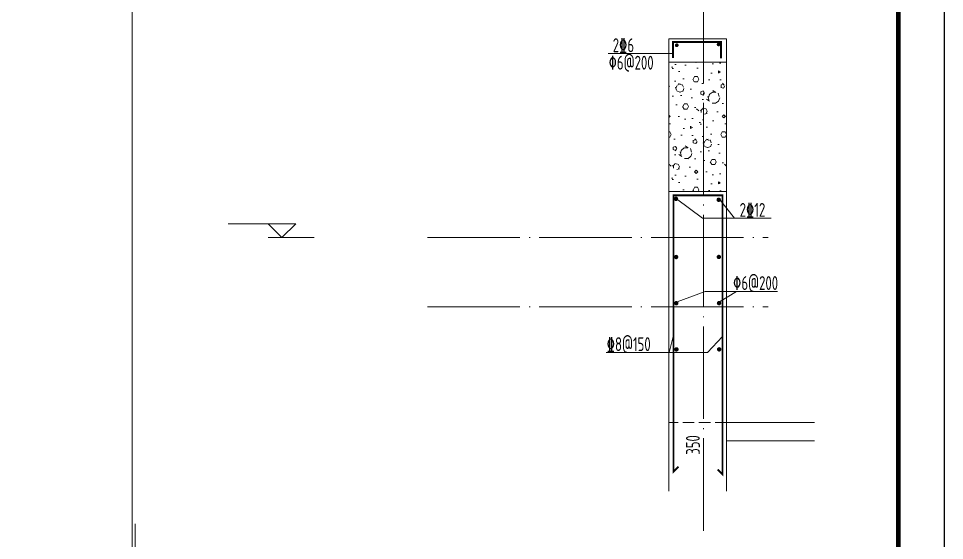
# Model space of a CAD drawing. Extents: x -129922 to 1190196, y -520662 to 139923.
# Drawn here: x 58820 to 62827, y -321215 to -318955 of the extents above; entities that cross this region are included whole.
import ezdxf
from ezdxf.enums import TextEntityAlignment as Align

# ---------------------------------------------------------------- set-up
doc = ezdxf.new("R2010")
doc.units = 0
doc.header["$LTSCALE"] = 1000
doc.header["$MEASUREMENT"] = 0
doc.linetypes.add('DASH', pattern=[0.35, 0.25, -0.1])
doc.linetypes.add('DOTE', pattern=[2.42, 2, -0.2, 0.02, -0.2])
for name, color, linetype, lineweight in [('S-墙柱-REIN', 1, 'Continuous', 20), ('S-大样-HATCH', 251, 'Continuous', 9), ('S-大样-实线', 2, 'Continuous', 20), ('S-大样-标高', 3, 'Continuous', 20), ('S-板-BEAM', 4, 'DASH', 20), ('S-轴网-轴线', 1, 'DOTE', 9), ('S-通用-TEXT', 7, 'Continuous', 20)]:
    doc.layers.add(name, color=color, linetype=linetype, lineweight=lineweight)
doc.layers.add('Y-云图图框', color=7, linetype='Continuous')
doc.styles.add('_YT_Name', font='', dxfattribs={"width": 0.8})
doc.styles.add('_YT_Sign_Text', font='ros.shx', dxfattribs={"width": 0.8, "bigfont": 'hztxt.shx'})
doc.styles.get("Standard").update_dxf_attribs({"font": 'gbenor.shx', "bigfont": 'gbcbig.shx'})
doc.styles.add('TSSD_Rein', font='tssdeng.shx', dxfattribs={"width": 0.7, "bigfont": 'hztxt.shx'})
doc.styles.get('_YT_Name').set_extended_font_data('SimHei')

# ---------------------------------------------------------------- blocks, each defined once
blk = doc.blocks.new('ECMCTK_A1_竖_单行图名--0')
at = {"color": 4}
blk.add_lwpolyline([(0, 0), (594, 0), (594, 841), (0, 841)], close=True, dxfattribs=at)
at = {"const_width": 1}
blk.add_lwpolyline([(10, 10), (584, 10), (584, 816), (10, 816)], close=True, dxfattribs=at)
at = {"color": 80, "flags": 3}
for tag, height, p in [('YTHQINS', 3, (593.31, 817.5)), ('ECMCKEY', 3, (440.09, 590.57)), ('YTTQINS', 3.75, (595.35, 11.88)), ('YTFRAME', 3, (375.97, 4.92)), ('YTBARCODE_T1', 3, (493.74, 4.57))]:
    blk.add_attdef(tag, text='', height=height, dxfattribs=at).set_placement(p, align=Align.MIDDLE_CENTER)
for tag, height, style, width, p in [('证书编号', 4, '_YT_Sign_Text', 0.8, (461.87, 43.81)), ('审查批准号', 4, '_YT_Sign_Text', 0.8, (514.06, 43.81)), ('工程号', 4, '_YT_Sign_Text', 0.5, (557.08, 44.12)), ('设计单位', 6, '_YT_Name', 0.8, (376.75, 38.6)), ('建设单位', 4, '_YT_Sign_Text', 0.8, (487.96, 36.11)), ('阶段', 4, '_YT_Sign_Text', 0.8, (557.08, 35.81)), ('项目号', 4, '_YT_Sign_Text', 0.5, (575.08, 33.72)), ('项目名称', 4, '_YT_Sign_Text', 0.8, (487.96, 28.11)), ('专业', 4, '_YT_Sign_Text', 0.8, (557.08, 27.31)), ('图纸编号', 4, '_YT_Sign_Text', 0.5, (556.93, 19.36)), ('图纸名称', 4.5, '_YT_Name', 0.8, (488.39, 15.06)), ('出图比例', 4.2, '_YT_Sign_Text', 0.8, (434.82, 11.78)), ('日期', 4, '_YT_Sign_Text', 0.5, (556.88, 12.13)), ('版本号', 4, '_YT_Sign_Text', 0.8, (575.08, 13))]:
    blk.add_attdef(tag, text='', height=height, dxfattribs=dict(style=style, width=width)).set_placement(p, align=Align.CENTER)
at = {"style": '_YT_Sign_Text', "width": 0.8, "flags": 3}
for tag, p, height in [('[审定人]', (343.95, 27.81), 4.1), ('{审定人}', (358.87, 26.45), 6.24), ('[校对人]', (395.23, 27.82), 4.1), ('{校对人}', (411.35, 26.53), 6.24), ('[审核人]', (344.01, 19.76), 4.1), ('{审核人}', (359.98, 18.44), 6.24), ('[设计人]', (395.47, 20.21), 4.1), ('{设计人}', (411.48, 18.54), 6.24), ('[项目负责人]', (343.78, 12.01), 4.1), ('{项目负责人}', (361.28, 10.72), 6.24), ('[专业负责人]', (395.74, 11.77), 4.1), ('{专业负责人}', (411.58, 10.36), 6.24)]:
    blk.add_attdef(tag, p, '', height=height, dxfattribs=at)
at = {"color": 80, "flags": 3}
for tag, p in [('YTQRCODE', (304.56, 12.07)), ('YTBZSIT', (10, 10)), ('EXT_TK_LEFT', (10, 10))]:
    blk.add_attdef(tag, p, '', height=3, dxfattribs=at)
blk = doc.blocks.new('20191015.22370934')
at = {"layer": 'S-墙柱-REIN', "const_width": 9}
blk.add_lwpolyline([(281.2, 45.4), (281.2, 114.9), (488.7, 114.9), (488.7, 44.9)], dxfattribs=at)
at = {"layer": 'S-墙柱-REIN', "ltscale": 0.2, "const_width": 8}
for points in [[(301.2, 100.9, 1), (293.2, 100.9, 1)], [(482.2, 104.4, 1), (474.2, 104.4, 1)]]:
    blk.add_lwpolyline(points, format="xyb", close=True, dxfattribs=at)
at = {"layer": 'S-通用-TEXT', "ltscale": 0.2}
blk.add_line((281.2, 65, 0), (0, 65, 0), dxfattribs=at)
at = {"layer": 'S-通用-TEXT', "style": 'TSSD_Rein', "width": 0.7}
for s, p in [('2\x846', (20.2, 70.9)), ('\x826@200', (2.2, -4.6))]:
    blk.add_text(s, height=60, dxfattribs=at).set_placement(p)
blk = doc.blocks.new('20191015.22515414')
at = {"layer": 'S-大样-HATCH'}
h = blk.add_hatch(dxfattribs=at)
h.set_pattern_fill('加气混凝土', color=256, scale=20)
h.set_pattern_definition([(0, (-739395.07, -802479.57), (120, 240), [0, -240]), (0, (-739535.47, -802511.97), (120, 240), [0, -240]), (0, (-739457.47, -802514.37), (120, 240), [0, -240]), (0, (-739372.27, -802443.57), (120, 240), [0, -240]), (0, (-739471.87, -802526.37), (120, 240), [0, -240]), (0, (-739348.27, -802292.37), (120, 240), [0, -240]), (0, (-739421.47, -802311.57), (120, 240), [0, -240]), (0, (-739383.07, -802341.57), (120, 240), [0, -240]), (0, (-739578.67, -802346.37), (120, 240), [0, -240]), (0, (-739461.07, -802357.17), (120, 240), [0, -240]), (0, (-739506.67, -802418.37), (120, 240), [0, -240]), (0, (-739504.27, -802508.37), (120, 240), [0, -240]), (0, (-739414.27, -802517.97), (120, 240), [0, -240]), (0, (-739348.27, -802412.37), (120, 240), [0, -240]), (0, (-739572.67, -802449.57), (120, 240), [0, -240]), (0, (-739552.27, -802408.77), (120, 240), [0, -240]), (0, (-739458.67, -802425.57), (120, 240), [0, -240]), (0, (-739492.27, -802460.37), (120, 240), [0, -240]), (0, (-739511.47, -802381.17), (120, 240), [0, -240]), (0, (-739481.47, -802291.17), (120, 240), [0, -240]), (0, (-739563.07, -802499.97), (120, 240), [0, -240]), (0, (-739431.07, -802340.37), (120, 240), [0, -240]), (0, (-739542.67, -802336.77), (120, 240), [0, -240]), (0, (-739561.87, -802305.57), (120, 240), [0, -240]), (130.601294, (-739363.016, -802367.511), (-599.99999337, 720.00000315), [10.53662, -4414.8444]), (18.4349488, (-739380.16, -802362.94), (599.9999978, 239.9999982), [10.842096, -1507.05116]), (90, (-739380.16, -802373.23), (120, 240), [10.285714, -469.71426]), (161.565051, (-739369.873, -802376.654), (-600.000003, 239.9999821), [10.842096, -1507.05116]), (53.1301023, (-739369.873, -802376.654), (120.0000002, 239.9999999), [11.42857, -1188.5714]), (135, (-739360.73, -802498.94), (-120.0000145, 239.999984), [9.697464, -669.12504]), (45, (-739374.44, -802498.94), (119.999999, 239.999999), [9.697464, -669.12504]), (135, (-739367.59, -802505.8), (-120.0000145, 239.999984), [9.697464, -669.12504]), (45, (-739367.59, -802505.8), (119.999999, 239.999999), [9.697464, -669.12504]), (116.56505, (-739476.16, -802337.8), (-2e-05, 479.999987), [12.77753, -255.5506]), (180, (-739481.87, -802326.37), (-120, 240), [13.714286, -226.2857]), (63.434949, (-739501.3, -802337.8), (1e-06, 479.999998), [12.77753, -255.5506]), (116.56505, (-739495.59, -802349.23), (-2e-05, 479.999987), [12.77753, -255.5506]), (0, (-739495.59, -802349.23), (120, 240), [13.714286, -226.2857]), (63.434949, (-739481.87, -802349.23), (1e-06, 479.999998), [12.77753, -255.5506]), (107.102728, (-739385.873, -802418.939), (-359.99998624, 1200.000001936), [15.54454, -6513.161]), (143.972626, (-739390.444, -802404.082), (-2279.9999711, 1679.9999981), [15.54454, -3248.808]), (180, (-739403.02, -802394.94), (-120, 240), [14.85714, -225.14284]), (36.0273733, (-739430.444, -802404.082), (2279.99998315, 1679.9999819), [15.54454, -3248.808]), (71.565051, (-739435.016, -802417.796), (360.0000018, 1199.9999979), [14.456126, -1503.43712]), (107.102728, (-739430.444, -802432.654), (-359.99998624, 1200.000001936), [15.54454, -6513.161]), (143.972626, (-739417.873, -802441.796), (-2279.9999711, 1679.9999981), [15.54454, -3248.808]), (0, (-739417.87, -802441.8), (120, 240), [14.85714, -225.14284]), (36.0273733, (-739403.016, -802441.796), (2279.99998315, 1679.9999819), [15.54454, -3248.808]), (71.565051, (-739390.444, -802432.654), (360.0000018, 1199.9999979), [14.456126, -1503.43712]), (150.255118, (-739383.587, -802306.94), (-360.00000085, 239.999997), [9.21401, -1925.72784]), (90, (-739391.59, -802311.51), (120, 240), [9.14286, -470.8571]), (29.7448813, (-739391.587, -802311.51), (360.0000002, 239.9999989), [9.21401, -1925.72784]), (116.56505, (-739439.59, -802477.23), (-2e-05, 479.999987), [12.77753, -255.5506]), (168.690067, (-739445.301, -802465.796), (-1080.0000008, 239.999994), [11.6549, -2435.8742]), (41.1859251, (-739465.873, -802471.511), (2999.99998182, 2639.99997692), [12.14874, -5090.3208]), (90, (-739465.87, -802482.94), (120, 240), [11.42857, -468.5714]), (138.814074, (-739456.73, -802490.939), (-2999.99994668, 2640.00001681), [12.14874, -5090.3208]), (16.6992442, (-739456.73, -802490.939), (3959.99997021, 1199.99998743), [11.93178, -4999.415]), (60.9453959, (-739445.301, -802487.511), (119.99999968, 239.99999788), [11.766434, -4930.1358]), (109.983106, (-739540.158, -802376.654), (-600.00000226, 1679.99999555), [13.3768, -5604.879]), (155.556045, (-739544.73, -802364.082), (-1560.00000595, 719.99998504), [13.809194, -5786.0526]), (24.4439547, (-739569.873, -802364.082), (1560.00000078, 719.99999654), [13.809194, -5786.0526]), (70.0168934, (-739574.444, -802376.654), (600.00000181, 1679.99999583), [13.3768, -5604.879]), (109.983106, (-739569.873, -802389.225), (-600.00000226, 1679.99999555), [13.3768, -5604.879]), (160.016893, (-739557.301, -802393.796), (-600.00000035, 239.99998907), [13.3768, -2795.751]), (19.9831065, (-739557.301, -802393.796), (599.9999967, 239.9999996), [13.3768, -2795.751]), (70.0168934, (-739544.73, -802389.225), (600.00000181, 1679.99999583), [13.3768, -5604.879]), (122.005383, (-739451.016, -802398.368), (-120.0000161, 239.99998775), [10.781693, -2253.3736]), (18.4349488, (-739467.016, -802392.654), (599.9999978, 239.9999982), [10.842096, -1507.05116]), (90, (-739467.02, -802402.94), (120, 240), [10.285714, -469.71426]), (161.565051, (-739456.73, -802406.368), (-600.000003, 239.9999821), [10.842096, -1507.05116]), (54.4623222, (-739456.73, -802406.368), (839.99999878, 1199.9999982), [9.83123, -4119.2846]), (116.56505, (-739520.73, -802456.65), (-2e-05, 479.999987), [12.77753, -255.5506]), (180, (-739526.44, -802445.23), (-120, 240), [12.57143, -227.42856]), (59.0362434, (-739545.873, -802456.654), (120.0000004, 239.99999884), [13.32789, -2785.5288]), (120.963756, (-739539.016, -802468.082), (-120.0000164, 239.99998898), [13.32789, -2785.5288]), (0, (-739539.02, -802468.08), (120, 240), [12.57143, -227.42856]), (63.434949, (-739526.44, -802468.08), (1e-06, 479.999998), [12.77753, -255.5506])])
h.paths.add_polyline_path([(271.7, 1340), (521.7, 1340), (521.7, 1900), (271.7, 1900)])
at = {"layer": 'S-墙柱-REIN', "const_width": 8}
blk.add_lwpolyline([(313, 148.7), (291.8, 127.5), (291.8, 1323.5), (503.7, 1323.5), (503.7, 115), (482.5, 136.2)], dxfattribs=at)
at = {"layer": 'S-墙柱-REIN', "const_width": 9.5}
for points in [[(297.7, 1308, 1), (307.2, 1308, 1)], [(482.5, 1304.2, 1), (492, 1304.2, 1)], [(298.3, 1056.2, 1), (307.8, 1056.2, 1)], [(483.2, 1056.5, 1), (492.7, 1056.5, 1)], [(299, 856.2, 1), (308.5, 856.2, 1)], [(483.9, 856.5, 1), (493.4, 856.5, 1)], [(299.7, 656.2, 1), (309.2, 656.2, 1)], [(484.5, 656.5, 1), (494, 656.5, 1)]]:
    blk.add_lwpolyline(points, format="xyb", close=True, dxfattribs=at)
at = {"layer": 'S-大样-实线', "ltscale": 0.5}
for p, q in [((271.7, 1900), (271.7, 2000)), ((271.7, 2000), (521.7, 2000)), ((521.7, 1900), (521.7, 2000)), ((271.7, 1900), (521.7, 1900)), ((271.7, 42), (271.7, 1340)), ((271.7, 1340), (521.7, 1340)), ((521.7, 870), (521.7, 1340)), ((271.7, 1140), (521.7, 1140)), ((521.7, 42), (521.7, 870)), ((521.7, 340), (901.6, 340)), ((521.7, 260), (901.6, 260))]:
    blk.add_line(p, q, dxfattribs=at)
at = {"layer": 'S-大样-实线'}
for p, q in [((271.7, 1340), (271.7, 1900)), ((521.7, 1340), (521.7, 1900))]:
    blk.add_line(p, q, dxfattribs=at)
at = {"layer": 'S-板-BEAM', "ltscale": 0.2}
blk.add_lwpolyline([(521.7, 340), (271.7, 340)], dxfattribs=at)
at = {"layer": 'S-通用-TEXT'}
for p, q in [((304.4, 1308), (417.7, 1224.3)), ((489.8, 1308), (555.3, 1224.3)), ((417.7, 1224.3), (714.2, 1224.3)), ((307.8, 861.8), (428.6, 907.6)), ((428.6, 907.6), (741.2, 907.6)), ((491.2, 861.8), (564.2, 907.6)), ((273.4, 643), (290.7, 712.5)), ((438.7, 643), (503.7, 712.5)), ((0, 643), (438.7, 643))]:
    blk.add_line(p, q, dxfattribs=at)
at = {"layer": 'S-板-BEAM', "ltscale": 0.2}
blk.add_blockref('20191015.22370934', (8.6, 1872), dxfattribs=at)
at = {"layer": 'S-通用-TEXT', "style": 'TSSD_Rein', "width": 0.7}
for s, p in [('2\x8412', (578, 1230.2, 0)), ('\x826@200', (549.5, 913.5, 0)), ('\x848@150', (2.5, 648.9, 0))]:
    blk.add_text(s, height=60, dxfattribs=at).set_placement(p)
blk.add_text('350', height=60, rotation=90, dxfattribs=at).set_placement((405.7, 200.1))

msp = doc.modelspace()

# ---------------------------------------------------------------- linework, layer by layer
at = {"layer": 'S-大样-HATCH', "ltscale": 0.5}
msp.add_line((59312.8, -308241.8), (59312.8, -323561.6), dxfattribs=at)
at = {"layer": 'S-大样-标高'}
for p, q in [((60020.3, -319843.7), (59728.1, -319843.7)), ((59960.3, -319903.7), (59900.3, -319843.7)), ((59960.3, -319903.7), (60020.3, -319843.7)), ((60100.3, -319903.7), (59900.3, -319903.7))]:
    msp.add_line(p, q, dxfattribs=at)
at = {"layer": 'S-轴网-轴线', "ltscale": 0.2}
for p, q in [((61784.7, -321172.4), (61784.7, -309420.5)), ((60589.9, -319903.7), (62064.6, -319903.7)), ((60589.9, -320203.7), (62064.6, -320203.7))]:
    msp.add_line(p, q, dxfattribs=at)
msp.add_lwpolyline([(59325, -322707), (59325, -321141.9)], dxfattribs=at)

# ---------------------------------------------------------------- block references
at = {"layer": 'S-板-BEAM', "ltscale": 0.2}
msp.add_blockref('20191015.22515414', (61363, -321043.7), dxfattribs=at)
at = {"layer": 'Y-云图图框', "xscale": 20, "yscale": 20, "zscale": 20}
msp.add_blockref('ECMCTK_A1_竖_单行图名--0', (50947.3, -324562), dxfattribs=at)

doc.saveas('drawing.dxf')
